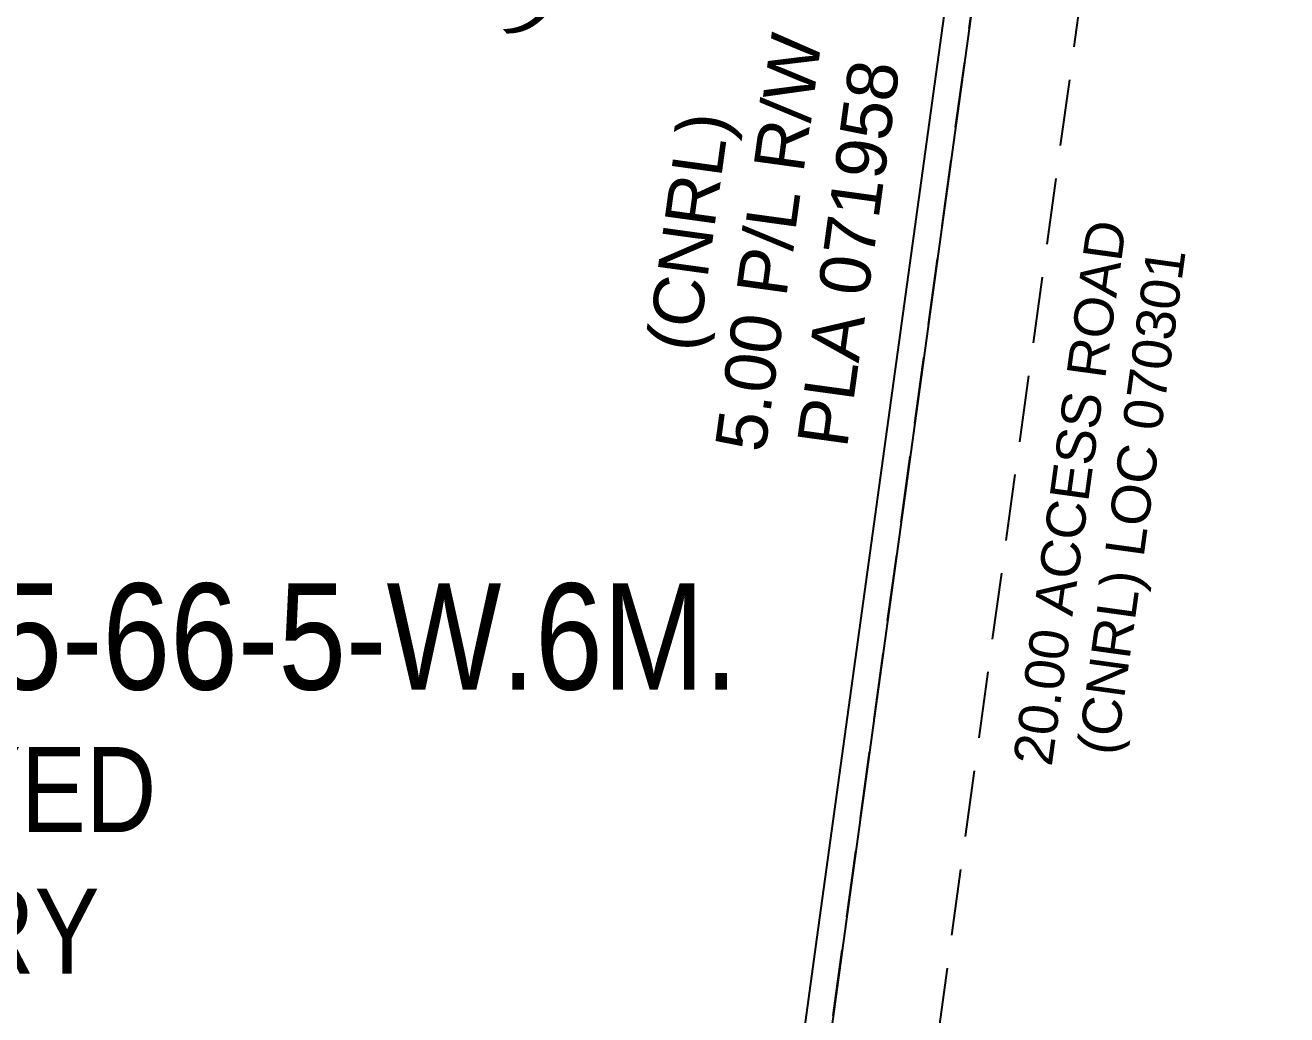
# Model space of a CAD drawing. Extents: x 380192 to 391966, y 6058532 to 6064394.
# Drawn here: x 389512.2 to 389749.6, y 6060367.4 to 6060553.6 of the extents above; entities that cross this region are included whole.
import ezdxf
from ezdxf.enums import TextEntityAlignment as Align

# ---------------------------------------------------------------- set-up
doc = ezdxf.new("R2010")
doc.units = 0
doc.header["$LTSCALE"] = 5
doc.linetypes.add('foc-ACCESSROAD', pattern=[3.75, 2.5, -1.25])
for name, color, linetype in [('C-SYMBOL', 7, 'Continuous'), ('F-AR', 190, 'foc-ACCESSROAD'), ('F-RW', 190, 'Continuous'), ('L-UNS-T', 3, 'Continuous')]:
    doc.layers.add(name, color=color, linetype=linetype)
doc.layers.add('F-AR-T', color=190, linetype='Continuous', lineweight=9)
doc.layers.add('F-RW-T', color=190, linetype='Continuous', lineweight=9)
doc.styles.add('175L', font='ARIALN.TTF', dxfattribs={"height": 20})
doc.styles.add('80L', font='ARIALN.TTF', dxfattribs={"height": 10})
doc.styles.add('A60', font='arial.ttf', dxfattribs={"height": 7.35})
doc.styles.add('A80', font='arial.ttf', dxfattribs={"height": 9.5})

msp = doc.modelspace()

# ---------------------------------------------------------------- linework, layer by layer
at = {"layer": 'F-AR', "flags": 128}
msp.add_lwpolyline([(389621.04, 6060051.45), (389626.79, 6060093.45), (389630.9, 6060123.53), (389666.19, 6060381.31), (389726.67, 6060820.2), (389733.54, 6060826.22), (389749.62, 6060840.31), (389686, 6060378.59), (389651.02, 6060123.04), (389646.9, 6060092.97), (389641.15, 6060050.98)], dxfattribs=at)
at = {"layer": 'F-RW', "flags": 128}
msp.add_lwpolyline([(389616.02, 6060051.57), (389621.76, 6060093.57), (389625.88, 6060123.65), (389661.24, 6060382), (389720.93, 6060815.17), (389721.03, 6060815.93), (389675.52, 6060870.76), (389681.68, 6060875.86), (389726.84, 6060821.46), (389726.67, 6060820.2), (389666.19, 6060381.31), (389630.9, 6060123.53), (389626.79, 6060093.45), (389621.04, 6060051.45)], dxfattribs=at)

# ---------------------------------------------------------------- texts
at = {"layer": 'C-SYMBOL', "color": 3, "style": '175L'}
msp.add_text('Theor. S.E.1/4 Sec. 5-66-5-W.6M.', height=19.9921, dxfattribs=at).set_placement((389473.23, 6060422.59), align=Align.BOTTOM_CENTER)
at = {"layer": 'F-AR-T', "style": 'A60'}
for s, p in [('20.00 ACCESS ROAD', (389712.41, 6060465.13)), ('(CNRL) LOC 070301', (389724.06, 6060463.52))]:
    msp.add_text(s, height=7.35, rotation=82.1544, dxfattribs=at).set_placement(p, align=Align.CENTER)
at = {"layer": 'F-RW-T', "style": 'A80'}
msp.add_text('PLA 150391 (EXPIRED)', height=9.5, rotation=311.3084, dxfattribs=at).set_placement((389515.7, 6060662.7), align=Align.MIDDLE_LEFT)
for s, p in [('5.00 P/L R/W', (389656.75, 6060512.09)), ('PLA 071958', (389671.81, 6060510.02)), ('(CNRL)', (389641.7, 6060514.17))]:
    msp.add_text(s, height=9.5, rotation=82.1544, dxfattribs=at).set_placement(p, align=Align.CENTER)
at = {"layer": 'L-UNS-T', "color": 3, "insert": (389473.23, 6060396.34), "char_height": 15.9937, "attachment_point": 5, "style": '80L'}
msp.add_mtext_dynamic_manual_height_columns('UNSURVEYED TERRITORY', width=126.3637, gutter_width=47.48, heights=[0], dxfattribs=at)

doc.saveas('drawing.dxf')
